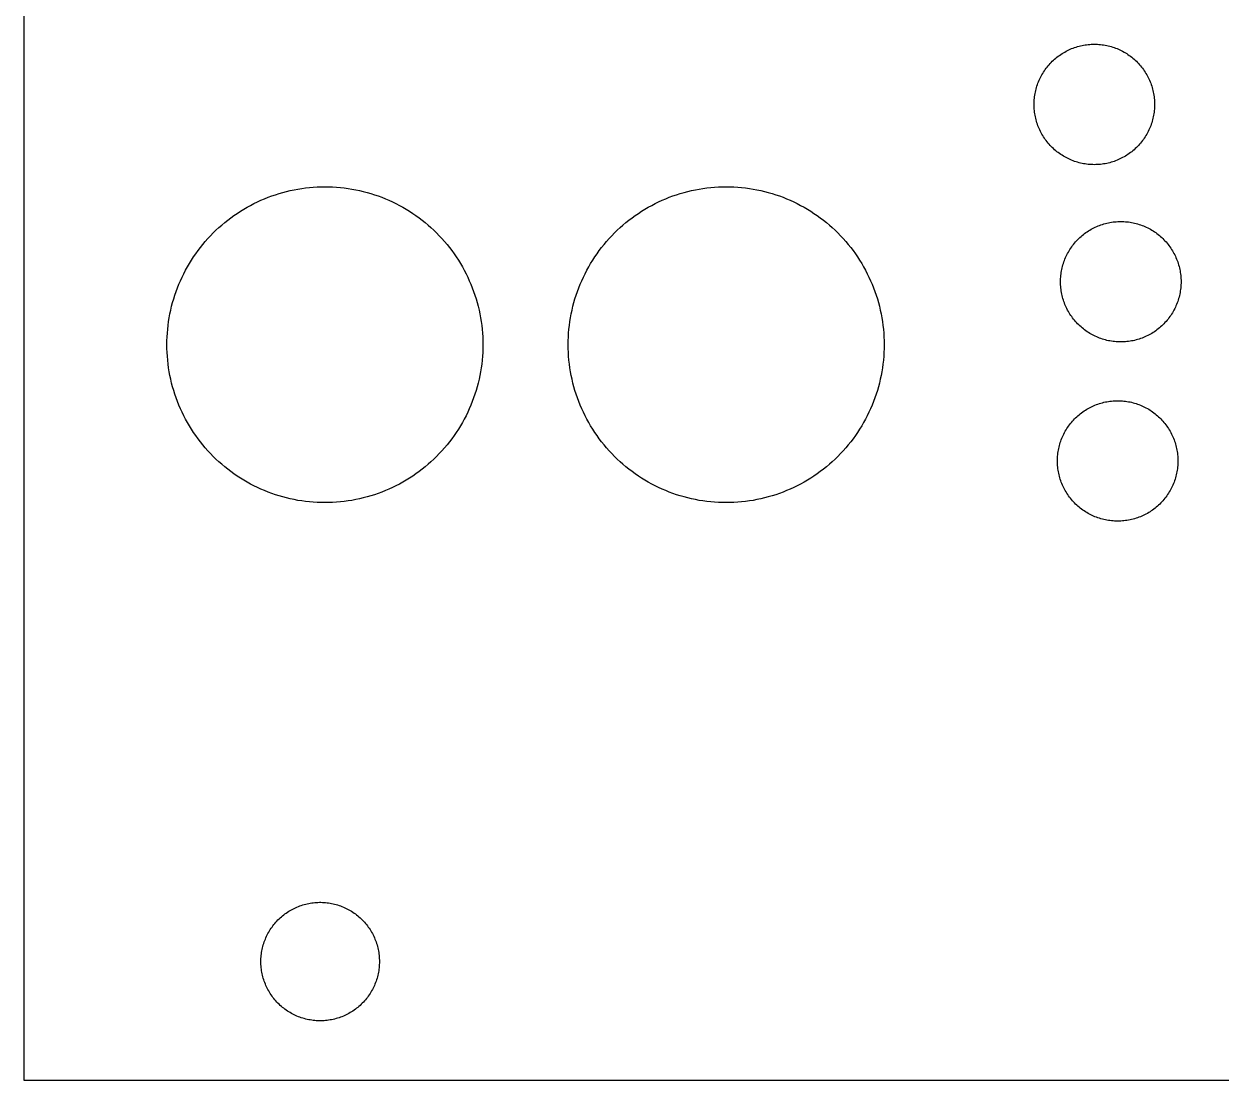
# Model space of a CAD drawing. Extents: x 6 to 66, y 0 to 129.
# Drawn here: x 5.58 to 35.89, y 0.32 to 27.06 of the extents above; entities that cross this region are included whole.
import ezdxf

# ---------------------------------------------------------------- set-up
doc = ezdxf.new("R2010")
doc.units = 0

msp = doc.modelspace()

# ---------------------------------------------------------------- linework, layer by layer
at = {"color": 34, "true_color": 0x008000}
for points in [[(5.583936, 0.3175, 0), (66.204084, 0.3175, 0), (66.204084, 128.817624, 0), (5.583936, 128.817624, 0), (5.583936, 0.3175, 0)], [(31.160974, 25.020524, 0), (31.161482, 25.059894, 0), (31.163006, 25.09901, 0), (31.165546, 25.138126, 0), (31.169102, 25.177242, 0), (31.173674, 25.216358, 0), (31.179262, 25.25522, 0), (31.185612, 25.293828, 0), (31.193232, 25.332436, 0), (31.201868, 25.37079, 0), (31.211266, 25.40889, 0), (31.22168, 25.446736, 0), (31.23311, 25.484328, 0), (31.245556, 25.521666, 0), (31.259018, 25.558496, 0), (31.273242, 25.595072, 0), (31.288482, 25.63114, 0), (31.304738, 25.666954, 0), (31.321756, 25.70226, 0), (31.33979, 25.737312, 0), (31.35884, 25.771602, 0), (31.378652, 25.805638, 0), (31.399226, 25.838912, 0), (31.420816, 25.871932, 0), (31.443168, 25.90419, 0), (31.466282, 25.93594, 0), (31.490158, 25.966928, 0), (31.51505, 25.997408, 0), (31.54045, 26.02738, 0), (31.566866, 26.056336, 0), (31.59379, 26.084784, 0), (31.62173, 26.112724, 0), (31.650178, 26.139648, 0), (31.679134, 26.166064, 0), (31.709106, 26.191464, 0), (31.739586, 26.216356, 0), (31.770574, 26.240232, 0), (31.802324, 26.263346, 0), (31.834582, 26.285698, 0), (31.867602, 26.307288, 0), (31.900876, 26.327862, 0), (31.934912, 26.347674, 0), (31.969202, 26.366724, 0), (32.004254, 26.384758, 0), (32.03956, 26.401776, 0), (32.075374, 26.418032, 0), (32.111442, 26.433272, 0), (32.148018, 26.447496, 0), (32.184848, 26.460958, 0), (32.222186, 26.473404, 0), (32.259778, 26.484834, 0), (32.297624, 26.495248, 0), (32.335724, 26.504646, 0), (32.374078, 26.513282, 0), (32.412686, 26.520902, 0), (32.451294, 26.527252, 0), (32.490156, 26.53284, 0), (32.529272, 26.537412, 0), (32.568388, 26.540968, 0), (32.607504, 26.543508, 0), (32.64662, 26.545032, 0), (32.68599, 26.54554, 0), (32.72536, 26.545032, 0), (32.764476, 26.543508, 0), (32.803592, 26.540968, 0), (32.842708, 26.537412, 0), (32.881824, 26.53284, 0), (32.920686, 26.527252, 0), (32.959294, 26.520902, 0), (32.997902, 26.513282, 0), (33.036256, 26.504646, 0), (33.074356, 26.495248, 0), (33.112202, 26.484834, 0), (33.149794, 26.473404, 0), (33.187132, 26.460958, 0), (33.223962, 26.447496, 0), (33.260538, 26.433272, 0), (33.296606, 26.418032, 0), (33.33242, 26.401776, 0), (33.367726, 26.384758, 0), (33.402778, 26.366724, 0), (33.437068, 26.347674, 0), (33.471104, 26.327862, 0), (33.504378, 26.307288, 0), (33.537398, 26.285698, 0), (33.569656, 26.263346, 0), (33.601406, 26.240232, 0), (33.632394, 26.216356, 0), (33.662874, 26.191464, 0), (33.692846, 26.166064, 0), (33.721802, 26.139648, 0), (33.75025, 26.112724, 0), (33.77819, 26.084784, 0), (33.805114, 26.056336, 0), (33.83153, 26.02738, 0), (33.85693, 25.997408, 0), (33.881822, 25.966928, 0), (33.905698, 25.93594, 0), (33.928812, 25.90419, 0), (33.951164, 25.871932, 0), (33.972754, 25.838912, 0), (33.993328, 25.805638, 0), (34.01314, 25.771602, 0), (34.03219, 25.737312, 0), (34.050224, 25.70226, 0), (34.067242, 25.666954, 0), (34.083498, 25.63114, 0), (34.098738, 25.595072, 0), (34.112962, 25.558496, 0), (34.126424, 25.521666, 0), (34.13887, 25.484328, 0), (34.1503, 25.446736, 0), (34.160714, 25.40889, 0), (34.170112, 25.37079, 0), (34.178748, 25.332436, 0), (34.186368, 25.293828, 0), (34.192718, 25.25522, 0), (34.198306, 25.216358, 0), (34.202878, 25.177242, 0), (34.206434, 25.138126, 0), (34.208974, 25.09901, 0), (34.210498, 25.059894, 0), (34.211006, 25.020524, 0), (34.210498, 24.981154, 0), (34.208974, 24.942038, 0), (34.206434, 24.902922, 0), (34.202878, 24.863806, 0), (34.198306, 24.82469, 0), (34.192718, 24.785828, 0), (34.186368, 24.74722, 0), (34.178748, 24.708612, 0), (34.170112, 24.670258, 0), (34.160714, 24.632158, 0), (34.1503, 24.594312, 0), (34.13887, 24.55672, 0), (34.126424, 24.519382, 0), (34.112962, 24.482552, 0), (34.098738, 24.445976, 0), (34.083498, 24.409908, 0), (34.067242, 24.374094, 0), (34.050224, 24.338788, 0), (34.03219, 24.303736, 0), (34.01314, 24.269446, 0), (33.993328, 24.23541, 0), (33.972754, 24.202136, 0), (33.951164, 24.169116, 0), (33.928812, 24.136858, 0), (33.905698, 24.105108, 0), (33.881822, 24.07412, 0), (33.85693, 24.04364, 0), (33.83153, 24.013668, 0), (33.805114, 23.984712, 0), (33.77819, 23.956264, 0), (33.75025, 23.928324, 0), (33.721802, 23.9014, 0), (33.692846, 23.874984, 0), (33.662874, 23.849584, 0), (33.632394, 23.824692, 0), (33.601406, 23.800816, 0), (33.569656, 23.777702, 0), (33.537398, 23.75535, 0), (33.504378, 23.73376, 0), (33.471104, 23.713186, 0), (33.437068, 23.693374, 0), (33.402778, 23.674324, 0), (33.367726, 23.65629, 0), (33.33242, 23.639272, 0), (33.296606, 23.623016, 0), (33.260538, 23.607776, 0), (33.223962, 23.593552, 0), (33.187132, 23.58009, 0), (33.149794, 23.567644, 0), (33.112202, 23.556214, 0), (33.074356, 23.5458, 0), (33.036256, 23.536402, 0), (32.997902, 23.527766, 0), (32.959294, 23.520146, 0), (32.920686, 23.513796, 0), (32.881824, 23.508208, 0), (32.842708, 23.503636, 0), (32.803592, 23.50008, 0), (32.764476, 23.49754, 0), (32.72536, 23.496016, 0), (32.68599, 23.495508, 0), (32.64662, 23.496016, 0), (32.607504, 23.49754, 0), (32.568388, 23.50008, 0), (32.529272, 23.503636, 0), (32.490156, 23.508208, 0), (32.451294, 23.513796, 0), (32.412686, 23.520146, 0), (32.374078, 23.527766, 0), (32.335724, 23.536402, 0), (32.297624, 23.5458, 0), (32.259778, 23.556214, 0), (32.222186, 23.567644, 0), (32.184848, 23.58009, 0), (32.148018, 23.593552, 0), (32.111442, 23.607776, 0), (32.075374, 23.623016, 0), (32.03956, 23.639272, 0), (32.004254, 23.65629, 0), (31.969202, 23.674324, 0), (31.934912, 23.693374, 0), (31.900876, 23.713186, 0), (31.867602, 23.73376, 0), (31.834582, 23.75535, 0), (31.802324, 23.777702, 0), (31.770574, 23.800816, 0), (31.739586, 23.824692, 0), (31.709106, 23.849584, 0), (31.679134, 23.874984, 0), (31.650178, 23.9014, 0), (31.62173, 23.928324, 0), (31.59379, 23.956264, 0), (31.566866, 23.984712, 0), (31.54045, 24.013668, 0), (31.51505, 24.04364, 0), (31.490158, 24.07412, 0), (31.466282, 24.105108, 0), (31.443168, 24.136858, 0), (31.420816, 24.169116, 0), (31.399226, 24.202136, 0), (31.378652, 24.23541, 0), (31.35884, 24.269446, 0), (31.33979, 24.303736, 0), (31.321756, 24.338788, 0), (31.304738, 24.374094, 0), (31.288482, 24.409908, 0), (31.273242, 24.445976, 0), (31.259018, 24.482552, 0), (31.245556, 24.519382, 0), (31.23311, 24.55672, 0), (31.22168, 24.594312, 0), (31.211266, 24.632158, 0), (31.201868, 24.670258, 0), (31.193232, 24.708612, 0), (31.185612, 24.74722, 0), (31.179262, 24.785828, 0), (31.173674, 24.82469, 0), (31.169102, 24.863806, 0), (31.165546, 24.902922, 0), (31.163006, 24.942038, 0), (31.161482, 24.981154, 0), (31.160974, 25.020524, 0)], [(9.203944, 18.937478, 0), (9.205214, 19.035522, 0), (9.20877, 19.13382, 0), (9.214866, 19.23161, 0), (9.223248, 19.329654, 0), (9.233916, 19.42719, 0), (9.247124, 19.524472, 0), (9.262872, 19.621246, 0), (9.280906, 19.717766, 0), (9.301226, 19.813778, 0), (9.323832, 19.909282, 0), (9.348724, 20.004278, 0), (9.376156, 20.098512, 0), (9.405874, 20.192238, 0), (9.437878, 20.284948, 0), (9.471914, 20.37715, 0), (9.50849, 20.468082, 0), (9.547098, 20.558506, 0), (9.587992, 20.64766, 0), (9.631172, 20.735798, 0), (9.676384, 20.823174, 0), (9.723628, 20.909026, 0), (9.772904, 20.993862, 0), (9.824466, 21.077428, 0), (9.87806, 21.159724, 0), (9.933686, 21.24075, 0), (9.99109, 21.320252, 0), (10.050526, 21.398484, 0), (10.111994, 21.474938, 0), (10.174986, 21.550122, 0), (10.240264, 21.623782, 0), (10.307066, 21.695664, 0), (10.375392, 21.766022, 0), (10.44575, 21.834348, 0), (10.517632, 21.90115, 0), (10.591292, 21.966428, 0), (10.666476, 22.02942, 0), (10.74293, 22.090888, 0), (10.821162, 22.150324, 0), (10.900664, 22.207728, 0), (10.98169, 22.263354, 0), (11.063986, 22.316948, 0), (11.147552, 22.36851, 0), (11.232388, 22.417786, 0), (11.31824, 22.46503, 0), (11.405616, 22.510242, 0), (11.493754, 22.553422, 0), (11.582908, 22.594316, 0), (11.673332, 22.632924, 0), (11.764264, 22.6695, 0), (11.856466, 22.703536, 0), (11.949176, 22.73554, 0), (12.042902, 22.765258, 0), (12.137136, 22.79269, 0), (12.232132, 22.817582, 0), (12.327636, 22.840188, 0), (12.423648, 22.860508, 0), (12.520168, 22.878542, 0), (12.616942, 22.89429, 0), (12.714224, 22.907498, 0), (12.81176, 22.918166, 0), (12.909804, 22.926548, 0), (13.007594, 22.932644, 0), (13.105892, 22.9362, 0), (13.203936, 22.93747, 0), (13.30198, 22.9362, 0), (13.400278, 22.932644, 0), (13.498068, 22.926548, 0), (13.596112, 22.918166, 0), (13.693648, 22.907498, 0), (13.79093, 22.89429, 0), (13.887704, 22.878542, 0), (13.984224, 22.860508, 0), (14.080236, 22.840188, 0), (14.17574, 22.817582, 0), (14.270736, 22.79269, 0), (14.36497, 22.765258, 0), (14.458696, 22.73554, 0), (14.551406, 22.703536, 0), (14.643608, 22.6695, 0), (14.73454, 22.632924, 0), (14.824964, 22.594316, 0), (14.914118, 22.553422, 0), (15.002256, 22.510242, 0), (15.089632, 22.46503, 0), (15.175484, 22.417786, 0), (15.26032, 22.36851, 0), (15.343886, 22.316948, 0), (15.426182, 22.263354, 0), (15.507208, 22.207728, 0), (15.58671, 22.150324, 0), (15.664942, 22.090888, 0), (15.741396, 22.02942, 0), (15.81658, 21.966428, 0), (15.89024, 21.90115, 0), (15.962122, 21.834348, 0), (16.03248, 21.766022, 0), (16.100806, 21.695664, 0), (16.167608, 21.623782, 0), (16.232886, 21.550122, 0), (16.295878, 21.474938, 0), (16.357346, 21.398484, 0), (16.416782, 21.320252, 0), (16.474186, 21.24075, 0), (16.529812, 21.159724, 0), (16.583406, 21.077428, 0), (16.634968, 20.993862, 0), (16.684244, 20.909026, 0), (16.731488, 20.823174, 0), (16.7767, 20.735798, 0), (16.81988, 20.64766, 0), (16.860774, 20.558506, 0), (16.899382, 20.468082, 0), (16.935958, 20.37715, 0), (16.969994, 20.284948, 0), (17.001998, 20.192238, 0), (17.031716, 20.098512, 0), (17.059148, 20.004278, 0), (17.08404, 19.909282, 0), (17.106646, 19.813778, 0), (17.126966, 19.717766, 0), (17.145, 19.621246, 0), (17.160748, 19.524472, 0), (17.173956, 19.42719, 0), (17.184624, 19.329654, 0), (17.193006, 19.23161, 0), (17.199102, 19.13382, 0), (17.202658, 19.035522, 0), (17.203928, 18.937478, 0), (17.202658, 18.839434, 0), (17.199102, 18.741136, 0), (17.193006, 18.643346, 0), (17.184624, 18.545302, 0), (17.173956, 18.447766, 0), (17.160748, 18.350484, 0), (17.145, 18.25371, 0), (17.126966, 18.15719, 0), (17.106646, 18.061178, 0), (17.08404, 17.965674, 0), (17.059148, 17.870678, 0), (17.031716, 17.776444, 0), (17.001998, 17.682718, 0), (16.969994, 17.590008, 0), (16.935958, 17.497806, 0), (16.899382, 17.406874, 0), (16.860774, 17.31645, 0), (16.81988, 17.227296, 0), (16.7767, 17.139158, 0), (16.731488, 17.051782, 0), (16.684244, 16.96593, 0), (16.634968, 16.881094, 0), (16.583406, 16.797528, 0), (16.529812, 16.715232, 0), (16.474186, 16.634206, 0), (16.416782, 16.554704, 0), (16.357346, 16.476472, 0), (16.295878, 16.400018, 0), (16.232886, 16.324834, 0), (16.167608, 16.251174, 0), (16.100806, 16.179292, 0), (16.03248, 16.108934, 0), (15.962122, 16.040608, 0), (15.89024, 15.973806, 0), (15.81658, 15.908528, 0), (15.741396, 15.845536, 0), (15.664942, 15.784068, 0), (15.58671, 15.724632, 0), (15.507208, 15.667228, 0), (15.426182, 15.611602, 0), (15.343886, 15.558008, 0), (15.26032, 15.506446, 0), (15.175484, 15.45717, 0), (15.089632, 15.409926, 0), (15.002256, 15.364714, 0), (14.914118, 15.321534, 0), (14.824964, 15.28064, 0), (14.73454, 15.242032, 0), (14.643608, 15.205456, 0), (14.551406, 15.17142, 0), (14.458696, 15.139416, 0), (14.36497, 15.109698, 0), (14.270736, 15.082266, 0), (14.17574, 15.057374, 0), (14.080236, 15.034768, 0), (13.984224, 15.014448, 0), (13.887704, 14.996414, 0), (13.79093, 14.980666, 0), (13.693648, 14.967458, 0), (13.596112, 14.95679, 0), (13.498068, 14.948408, 0), (13.400278, 14.942312, 0), (13.30198, 14.938756, 0), (13.203936, 14.937486, 0), (13.105892, 14.938756, 0), (13.007594, 14.942312, 0), (12.909804, 14.948408, 0), (12.81176, 14.95679, 0), (12.714224, 14.967458, 0), (12.616942, 14.980666, 0), (12.520168, 14.996414, 0), (12.423648, 15.014448, 0), (12.327636, 15.034768, 0), (12.232132, 15.057374, 0), (12.137136, 15.082266, 0), (12.042902, 15.109698, 0), (11.949176, 15.139416, 0), (11.856466, 15.17142, 0), (11.764264, 15.205456, 0), (11.673332, 15.242032, 0), (11.582908, 15.28064, 0), (11.493754, 15.321534, 0), (11.405616, 15.364714, 0), (11.31824, 15.409926, 0), (11.232388, 15.45717, 0), (11.147552, 15.506446, 0), (11.063986, 15.558008, 0), (10.98169, 15.611602, 0), (10.900664, 15.667228, 0), (10.821162, 15.724632, 0), (10.74293, 15.784068, 0), (10.666476, 15.845536, 0), (10.591292, 15.908528, 0), (10.517632, 15.973806, 0), (10.44575, 16.040608, 0), (10.375392, 16.108934, 0), (10.307066, 16.179292, 0), (10.240264, 16.251174, 0), (10.174986, 16.324834, 0), (10.111994, 16.400018, 0), (10.050526, 16.476472, 0), (9.99109, 16.554704, 0), (9.933686, 16.634206, 0), (9.87806, 16.715232, 0), (9.824466, 16.797528, 0), (9.772904, 16.881094, 0), (9.723628, 16.96593, 0), (9.676384, 17.051782, 0), (9.631172, 17.139158, 0), (9.587992, 17.227296, 0), (9.547098, 17.31645, 0), (9.50849, 17.406874, 0), (9.471914, 17.497806, 0), (9.437878, 17.590008, 0), (9.405874, 17.682718, 0), (9.376156, 17.776444, 0), (9.348724, 17.870678, 0), (9.323832, 17.965674, 0), (9.301226, 18.061178, 0), (9.280906, 18.15719, 0), (9.262872, 18.25371, 0), (9.247124, 18.350484, 0), (9.233916, 18.447766, 0), (9.223248, 18.545302, 0), (9.214866, 18.643346, 0), (9.20877, 18.741136, 0), (9.205214, 18.839434, 0), (9.203944, 18.937478, 0)], [(19.363944, 18.937478, 0), (19.365214, 19.035522, 0), (19.36877, 19.13382, 0), (19.374866, 19.23161, 0), (19.383248, 19.329654, 0), (19.393916, 19.42719, 0), (19.407124, 19.524472, 0), (19.422872, 19.621246, 0), (19.440906, 19.717766, 0), (19.461226, 19.813778, 0), (19.483832, 19.909282, 0), (19.508724, 20.004278, 0), (19.536156, 20.098512, 0), (19.565874, 20.192238, 0), (19.597878, 20.284948, 0), (19.631914, 20.37715, 0), (19.66849, 20.468082, 0), (19.707098, 20.558506, 0), (19.747992, 20.64766, 0), (19.791172, 20.735798, 0), (19.836384, 20.823174, 0), (19.883628, 20.909026, 0), (19.932904, 20.993862, 0), (19.984466, 21.077428, 0), (20.03806, 21.159724, 0), (20.093686, 21.24075, 0), (20.15109, 21.320252, 0), (20.210526, 21.398484, 0), (20.271994, 21.474938, 0), (20.334986, 21.550122, 0), (20.400264, 21.623782, 0), (20.467066, 21.695664, 0), (20.535392, 21.766022, 0), (20.60575, 21.834348, 0), (20.677632, 21.90115, 0), (20.751292, 21.966428, 0), (20.826476, 22.02942, 0), (20.90293, 22.090888, 0), (20.981162, 22.150324, 0), (21.060664, 22.207728, 0), (21.14169, 22.263354, 0), (21.223986, 22.316948, 0), (21.307552, 22.36851, 0), (21.392388, 22.417786, 0), (21.47824, 22.46503, 0), (21.565616, 22.510242, 0), (21.653754, 22.553422, 0), (21.742908, 22.594316, 0), (21.833332, 22.632924, 0), (21.924264, 22.6695, 0), (22.016466, 22.703536, 0), (22.109176, 22.73554, 0), (22.202902, 22.765258, 0), (22.297136, 22.79269, 0), (22.392132, 22.817582, 0), (22.487636, 22.840188, 0), (22.583648, 22.860508, 0), (22.680168, 22.878542, 0), (22.776942, 22.89429, 0), (22.874224, 22.907498, 0), (22.97176, 22.918166, 0), (23.069804, 22.926548, 0), (23.167594, 22.932644, 0), (23.265892, 22.9362, 0), (23.363936, 22.93747, 0), (23.46198, 22.9362, 0), (23.560278, 22.932644, 0), (23.658068, 22.926548, 0), (23.756112, 22.918166, 0), (23.853648, 22.907498, 0), (23.95093, 22.89429, 0), (24.047704, 22.878542, 0), (24.144224, 22.860508, 0), (24.240236, 22.840188, 0), (24.33574, 22.817582, 0), (24.430736, 22.79269, 0), (24.52497, 22.765258, 0), (24.618696, 22.73554, 0), (24.711406, 22.703536, 0), (24.803608, 22.6695, 0), (24.89454, 22.632924, 0), (24.984964, 22.594316, 0), (25.074118, 22.553422, 0), (25.162256, 22.510242, 0), (25.249632, 22.46503, 0), (25.335484, 22.417786, 0), (25.42032, 22.36851, 0), (25.503886, 22.316948, 0), (25.586182, 22.263354, 0), (25.667208, 22.207728, 0), (25.74671, 22.150324, 0), (25.824942, 22.090888, 0), (25.901396, 22.02942, 0), (25.97658, 21.966428, 0), (26.05024, 21.90115, 0), (26.122122, 21.834348, 0), (26.19248, 21.766022, 0), (26.260806, 21.695664, 0), (26.327608, 21.623782, 0), (26.392886, 21.550122, 0), (26.455878, 21.474938, 0), (26.517346, 21.398484, 0), (26.576782, 21.320252, 0), (26.634186, 21.24075, 0), (26.689812, 21.159724, 0), (26.743406, 21.077428, 0), (26.794968, 20.993862, 0), (26.844244, 20.909026, 0), (26.891488, 20.823174, 0), (26.9367, 20.735798, 0), (26.97988, 20.64766, 0), (27.020774, 20.558506, 0), (27.059382, 20.468082, 0), (27.095958, 20.37715, 0), (27.129994, 20.284948, 0), (27.161998, 20.192238, 0), (27.191716, 20.098512, 0), (27.219148, 20.004278, 0), (27.24404, 19.909282, 0), (27.266646, 19.813778, 0), (27.286966, 19.717766, 0), (27.305, 19.621246, 0), (27.320748, 19.524472, 0), (27.333956, 19.42719, 0), (27.344624, 19.329654, 0), (27.353006, 19.23161, 0), (27.359102, 19.13382, 0), (27.362658, 19.035522, 0), (27.363928, 18.937478, 0), (27.362658, 18.839434, 0), (27.359102, 18.741136, 0), (27.353006, 18.643346, 0), (27.344624, 18.545302, 0), (27.333956, 18.447766, 0), (27.320748, 18.350484, 0), (27.305, 18.25371, 0), (27.286966, 18.15719, 0), (27.266646, 18.061178, 0), (27.24404, 17.965674, 0), (27.219148, 17.870678, 0), (27.191716, 17.776444, 0), (27.161998, 17.682718, 0), (27.129994, 17.590008, 0), (27.095958, 17.497806, 0), (27.059382, 17.406874, 0), (27.020774, 17.31645, 0), (26.97988, 17.227296, 0), (26.9367, 17.139158, 0), (26.891488, 17.051782, 0), (26.844244, 16.96593, 0), (26.794968, 16.881094, 0), (26.743406, 16.797528, 0), (26.689812, 16.715232, 0), (26.634186, 16.634206, 0), (26.576782, 16.554704, 0), (26.517346, 16.476472, 0), (26.455878, 16.400018, 0), (26.392886, 16.324834, 0), (26.327608, 16.251174, 0), (26.260806, 16.179292, 0), (26.19248, 16.108934, 0), (26.122122, 16.040608, 0), (26.05024, 15.973806, 0), (25.97658, 15.908528, 0), (25.901396, 15.845536, 0), (25.824942, 15.784068, 0), (25.74671, 15.724632, 0), (25.667208, 15.667228, 0), (25.586182, 15.611602, 0), (25.503886, 15.558008, 0), (25.42032, 15.506446, 0), (25.335484, 15.45717, 0), (25.249632, 15.409926, 0), (25.162256, 15.364714, 0), (25.074118, 15.321534, 0), (24.984964, 15.28064, 0), (24.89454, 15.242032, 0), (24.803608, 15.205456, 0), (24.711406, 15.17142, 0), (24.618696, 15.139416, 0), (24.52497, 15.109698, 0), (24.430736, 15.082266, 0), (24.33574, 15.057374, 0), (24.240236, 15.034768, 0), (24.144224, 15.014448, 0), (24.047704, 14.996414, 0), (23.95093, 14.980666, 0), (23.853648, 14.967458, 0), (23.756112, 14.95679, 0), (23.658068, 14.948408, 0), (23.560278, 14.942312, 0), (23.46198, 14.938756, 0), (23.363936, 14.937486, 0), (23.265892, 14.938756, 0), (23.167594, 14.942312, 0), (23.069804, 14.948408, 0), (22.97176, 14.95679, 0), (22.874224, 14.967458, 0), (22.776942, 14.980666, 0), (22.680168, 14.996414, 0), (22.583648, 15.014448, 0), (22.487636, 15.034768, 0), (22.392132, 15.057374, 0), (22.297136, 15.082266, 0), (22.202902, 15.109698, 0), (22.109176, 15.139416, 0), (22.016466, 15.17142, 0), (21.924264, 15.205456, 0), (21.833332, 15.242032, 0), (21.742908, 15.28064, 0), (21.653754, 15.321534, 0), (21.565616, 15.364714, 0), (21.47824, 15.409926, 0), (21.392388, 15.45717, 0), (21.307552, 15.506446, 0), (21.223986, 15.558008, 0), (21.14169, 15.611602, 0), (21.060664, 15.667228, 0), (20.981162, 15.724632, 0), (20.90293, 15.784068, 0), (20.826476, 15.845536, 0), (20.751292, 15.908528, 0), (20.677632, 15.973806, 0), (20.60575, 16.040608, 0), (20.535392, 16.108934, 0), (20.467066, 16.179292, 0), (20.400264, 16.251174, 0), (20.334986, 16.324834, 0), (20.271994, 16.400018, 0), (20.210526, 16.476472, 0), (20.15109, 16.554704, 0), (20.093686, 16.634206, 0), (20.03806, 16.715232, 0), (19.984466, 16.797528, 0), (19.932904, 16.881094, 0), (19.883628, 16.96593, 0), (19.836384, 17.051782, 0), (19.791172, 17.139158, 0), (19.747992, 17.227296, 0), (19.707098, 17.31645, 0), (19.66849, 17.406874, 0), (19.631914, 17.497806, 0), (19.597878, 17.590008, 0), (19.565874, 17.682718, 0), (19.536156, 17.776444, 0), (19.508724, 17.870678, 0), (19.483832, 17.965674, 0), (19.461226, 18.061178, 0), (19.440906, 18.15719, 0), (19.422872, 18.25371, 0), (19.407124, 18.350484, 0), (19.393916, 18.447766, 0), (19.383248, 18.545302, 0), (19.374866, 18.643346, 0), (19.36877, 18.741136, 0), (19.365214, 18.839434, 0), (19.363944, 18.937478, 0)], [(31.830264, 20.531836, 0), (31.830772, 20.571206, 0), (31.832296, 20.610322, 0), (31.834836, 20.649438, 0), (31.838392, 20.688554, 0), (31.842964, 20.72767, 0), (31.848552, 20.766532, 0), (31.854902, 20.80514, 0), (31.862522, 20.843748, 0), (31.871158, 20.882102, 0), (31.880556, 20.920202, 0), (31.89097, 20.958048, 0), (31.9024, 20.99564, 0), (31.914846, 21.032978, 0), (31.928308, 21.069808, 0), (31.942532, 21.106384, 0), (31.957772, 21.142452, 0), (31.974028, 21.178266, 0), (31.991046, 21.213572, 0), (32.00908, 21.248624, 0), (32.02813, 21.282914, 0), (32.047942, 21.31695, 0), (32.068516, 21.350224, 0), (32.090106, 21.383244, 0), (32.112458, 21.415502, 0), (32.135572, 21.447252, 0), (32.159448, 21.47824, 0), (32.18434, 21.50872, 0), (32.20974, 21.538692, 0), (32.236156, 21.567648, 0), (32.26308, 21.596096, 0), (32.29102, 21.624036, 0), (32.319468, 21.65096, 0), (32.348424, 21.677376, 0), (32.378396, 21.702776, 0), (32.408876, 21.727668, 0), (32.439864, 21.751544, 0), (32.471614, 21.774658, 0), (32.503872, 21.79701, 0), (32.536892, 21.8186, 0), (32.570166, 21.839174, 0), (32.604202, 21.858986, 0), (32.638492, 21.878036, 0), (32.673544, 21.89607, 0), (32.70885, 21.913088, 0), (32.744664, 21.929344, 0), (32.780732, 21.944584, 0), (32.817308, 21.958808, 0), (32.854138, 21.97227, 0), (32.891476, 21.984716, 0), (32.929068, 21.996146, 0), (32.966914, 22.00656, 0), (33.005014, 22.015958, 0), (33.043368, 22.024594, 0), (33.081976, 22.032214, 0), (33.120584, 22.038564, 0), (33.159446, 22.044152, 0), (33.198562, 22.048724, 0), (33.237678, 22.05228, 0), (33.276794, 22.05482, 0), (33.31591, 22.056344, 0), (33.35528, 22.056852, 0), (33.39465, 22.056344, 0), (33.433766, 22.05482, 0), (33.472882, 22.05228, 0), (33.511998, 22.048724, 0), (33.551114, 22.044152, 0), (33.589976, 22.038564, 0), (33.628584, 22.032214, 0), (33.667192, 22.024594, 0), (33.705546, 22.015958, 0), (33.743646, 22.00656, 0), (33.781492, 21.996146, 0), (33.819084, 21.984716, 0), (33.856422, 21.97227, 0), (33.893252, 21.958808, 0), (33.929828, 21.944584, 0), (33.965896, 21.929344, 0), (34.00171, 21.913088, 0), (34.037016, 21.89607, 0), (34.072068, 21.878036, 0), (34.106358, 21.858986, 0), (34.140394, 21.839174, 0), (34.173668, 21.8186, 0), (34.206688, 21.79701, 0), (34.238946, 21.774658, 0), (34.270696, 21.751544, 0), (34.301684, 21.727668, 0), (34.332164, 21.702776, 0), (34.362136, 21.677376, 0), (34.391092, 21.65096, 0), (34.41954, 21.624036, 0), (34.44748, 21.596096, 0), (34.474404, 21.567648, 0), (34.50082, 21.538692, 0), (34.52622, 21.50872, 0), (34.551112, 21.47824, 0), (34.574988, 21.447252, 0), (34.598102, 21.415502, 0), (34.620454, 21.383244, 0), (34.642044, 21.350224, 0), (34.662618, 21.31695, 0), (34.68243, 21.282914, 0), (34.70148, 21.248624, 0), (34.719514, 21.213572, 0), (34.736532, 21.178266, 0), (34.752788, 21.142452, 0), (34.768028, 21.106384, 0), (34.782252, 21.069808, 0), (34.795714, 21.032978, 0), (34.80816, 20.99564, 0), (34.81959, 20.958048, 0), (34.830004, 20.920202, 0), (34.839402, 20.882102, 0), (34.848038, 20.843748, 0), (34.855658, 20.80514, 0), (34.862008, 20.766532, 0), (34.867596, 20.72767, 0), (34.872168, 20.688554, 0), (34.875724, 20.649438, 0), (34.878264, 20.610322, 0), (34.879788, 20.571206, 0), (34.880296, 20.531836, 0), (34.879788, 20.492466, 0), (34.878264, 20.45335, 0), (34.875724, 20.414234, 0), (34.872168, 20.375118, 0), (34.867596, 20.336002, 0), (34.862008, 20.29714, 0), (34.855658, 20.258532, 0), (34.848038, 20.219924, 0), (34.839402, 20.18157, 0), (34.830004, 20.14347, 0), (34.81959, 20.105624, 0), (34.80816, 20.068032, 0), (34.795714, 20.030694, 0), (34.782252, 19.993864, 0), (34.768028, 19.957288, 0), (34.752788, 19.92122, 0), (34.736532, 19.885406, 0), (34.719514, 19.8501, 0), (34.70148, 19.815048, 0), (34.68243, 19.780758, 0), (34.662618, 19.746722, 0), (34.642044, 19.713448, 0), (34.620454, 19.680428, 0), (34.598102, 19.64817, 0), (34.574988, 19.61642, 0), (34.551112, 19.585432, 0), (34.52622, 19.554952, 0), (34.50082, 19.52498, 0), (34.474404, 19.496024, 0), (34.44748, 19.467576, 0), (34.41954, 19.439636, 0), (34.391092, 19.412712, 0), (34.362136, 19.386296, 0), (34.332164, 19.360896, 0), (34.301684, 19.336004, 0), (34.270696, 19.312128, 0), (34.238946, 19.289014, 0), (34.206688, 19.266662, 0), (34.173668, 19.245072, 0), (34.140394, 19.224498, 0), (34.106358, 19.204686, 0), (34.072068, 19.185636, 0), (34.037016, 19.167602, 0), (34.00171, 19.150584, 0), (33.965896, 19.134328, 0), (33.929828, 19.119088, 0), (33.893252, 19.104864, 0), (33.856422, 19.091402, 0), (33.819084, 19.078956, 0), (33.781492, 19.067526, 0), (33.743646, 19.057112, 0), (33.705546, 19.047714, 0), (33.667192, 19.039078, 0), (33.628584, 19.031458, 0), (33.589976, 19.025108, 0), (33.551114, 19.01952, 0), (33.511998, 19.014948, 0), (33.472882, 19.011392, 0), (33.433766, 19.008852, 0), (33.39465, 19.007328, 0), (33.35528, 19.00682, 0), (33.31591, 19.007328, 0), (33.276794, 19.008852, 0), (33.237678, 19.011392, 0), (33.198562, 19.014948, 0), (33.159446, 19.01952, 0), (33.120584, 19.025108, 0), (33.081976, 19.031458, 0), (33.043368, 19.039078, 0), (33.005014, 19.047714, 0), (32.966914, 19.057112, 0), (32.929068, 19.067526, 0), (32.891476, 19.078956, 0), (32.854138, 19.091402, 0), (32.817308, 19.104864, 0), (32.780732, 19.119088, 0), (32.744664, 19.134328, 0), (32.70885, 19.150584, 0), (32.673544, 19.167602, 0), (32.638492, 19.185636, 0), (32.604202, 19.204686, 0), (32.570166, 19.224498, 0), (32.536892, 19.245072, 0), (32.503872, 19.266662, 0), (32.471614, 19.289014, 0), (32.439864, 19.312128, 0), (32.408876, 19.336004, 0), (32.378396, 19.360896, 0), (32.348424, 19.386296, 0), (32.319468, 19.412712, 0), (32.29102, 19.439636, 0), (32.26308, 19.467576, 0), (32.236156, 19.496024, 0), (32.20974, 19.52498, 0), (32.18434, 19.554952, 0), (32.159448, 19.585432, 0), (32.135572, 19.61642, 0), (32.112458, 19.64817, 0), (32.090106, 19.680428, 0), (32.068516, 19.713448, 0), (32.047942, 19.746722, 0), (32.02813, 19.780758, 0), (32.00908, 19.815048, 0), (31.991046, 19.8501, 0), (31.974028, 19.885406, 0), (31.957772, 19.92122, 0), (31.942532, 19.957288, 0), (31.928308, 19.993864, 0), (31.914846, 20.030694, 0), (31.9024, 20.068032, 0), (31.89097, 20.105624, 0), (31.880556, 20.14347, 0), (31.871158, 20.18157, 0), (31.862522, 20.219924, 0), (31.854902, 20.258532, 0), (31.848552, 20.29714, 0), (31.842964, 20.336002, 0), (31.838392, 20.375118, 0), (31.834836, 20.414234, 0), (31.832296, 20.45335, 0), (31.830772, 20.492466, 0), (31.830264, 20.531836, 0)], [(31.751778, 15.994126, 0), (31.752286, 16.033496, 0), (31.75381, 16.072612, 0), (31.75635, 16.111728, 0), (31.759906, 16.150844, 0), (31.764478, 16.18996, 0), (31.770066, 16.228822, 0), (31.776416, 16.26743, 0), (31.784036, 16.306038, 0), (31.792672, 16.344392, 0), (31.80207, 16.382492, 0), (31.812484, 16.420338, 0), (31.823914, 16.45793, 0), (31.83636, 16.495268, 0), (31.849822, 16.532098, 0), (31.864046, 16.568674, 0), (31.879286, 16.604742, 0), (31.895542, 16.640556, 0), (31.91256, 16.675862, 0), (31.930594, 16.710914, 0), (31.949644, 16.745204, 0), (31.969456, 16.77924, 0), (31.99003, 16.812514, 0), (32.01162, 16.845534, 0), (32.033972, 16.877792, 0), (32.057086, 16.909542, 0), (32.080962, 16.94053, 0), (32.105854, 16.97101, 0), (32.131254, 17.000982, 0), (32.15767, 17.029938, 0), (32.184594, 17.058386, 0), (32.212534, 17.086326, 0), (32.240982, 17.11325, 0), (32.269938, 17.139666, 0), (32.29991, 17.165066, 0), (32.33039, 17.189958, 0), (32.361378, 17.213834, 0), (32.393128, 17.236948, 0), (32.425386, 17.2593, 0), (32.458406, 17.28089, 0), (32.49168, 17.301464, 0), (32.525716, 17.321276, 0), (32.560006, 17.340326, 0), (32.595058, 17.35836, 0), (32.630364, 17.375378, 0), (32.666178, 17.391634, 0), (32.702246, 17.406874, 0), (32.738822, 17.421098, 0), (32.775652, 17.43456, 0), (32.81299, 17.447006, 0), (32.850582, 17.458436, 0), (32.888428, 17.46885, 0), (32.926528, 17.478248, 0), (32.964882, 17.486884, 0), (33.00349, 17.494504, 0), (33.042098, 17.500854, 0), (33.08096, 17.506442, 0), (33.120076, 17.511014, 0), (33.159192, 17.51457, 0), (33.198308, 17.51711, 0), (33.237424, 17.518634, 0), (33.276794, 17.519142, 0), (33.316164, 17.518634, 0), (33.35528, 17.51711, 0), (33.394396, 17.51457, 0), (33.433512, 17.511014, 0), (33.472628, 17.506442, 0), (33.51149, 17.500854, 0), (33.550098, 17.494504, 0), (33.588706, 17.486884, 0), (33.62706, 17.478248, 0), (33.66516, 17.46885, 0), (33.703006, 17.458436, 0), (33.740598, 17.447006, 0), (33.777936, 17.43456, 0), (33.814766, 17.421098, 0), (33.851342, 17.406874, 0), (33.88741, 17.391634, 0), (33.923224, 17.375378, 0), (33.95853, 17.35836, 0), (33.993582, 17.340326, 0), (34.027872, 17.321276, 0), (34.061908, 17.301464, 0), (34.095182, 17.28089, 0), (34.128202, 17.2593, 0), (34.16046, 17.236948, 0), (34.19221, 17.213834, 0), (34.223198, 17.189958, 0), (34.253678, 17.165066, 0), (34.28365, 17.139666, 0), (34.312606, 17.11325, 0), (34.341054, 17.086326, 0), (34.368994, 17.058386, 0), (34.395918, 17.029938, 0), (34.422334, 17.000982, 0), (34.447734, 16.97101, 0), (34.472626, 16.94053, 0), (34.496502, 16.909542, 0), (34.519616, 16.877792, 0), (34.541968, 16.845534, 0), (34.563558, 16.812514, 0), (34.584132, 16.77924, 0), (34.603944, 16.745204, 0), (34.622994, 16.710914, 0), (34.641028, 16.675862, 0), (34.658046, 16.640556, 0), (34.674302, 16.604742, 0), (34.689542, 16.568674, 0), (34.703766, 16.532098, 0), (34.717228, 16.495268, 0), (34.729674, 16.45793, 0), (34.741104, 16.420338, 0), (34.751518, 16.382492, 0), (34.760916, 16.344392, 0), (34.769552, 16.306038, 0), (34.777172, 16.26743, 0), (34.783522, 16.228822, 0), (34.78911, 16.18996, 0), (34.793682, 16.150844, 0), (34.797238, 16.111728, 0), (34.799778, 16.072612, 0), (34.801302, 16.033496, 0), (34.80181, 15.994126, 0), (34.801302, 15.954756, 0), (34.799778, 15.91564, 0), (34.797238, 15.876524, 0), (34.793682, 15.837408, 0), (34.78911, 15.798292, 0), (34.783522, 15.75943, 0), (34.777172, 15.720822, 0), (34.769552, 15.682214, 0), (34.760916, 15.64386, 0), (34.751518, 15.60576, 0), (34.741104, 15.567914, 0), (34.729674, 15.530322, 0), (34.717228, 15.492984, 0), (34.703766, 15.456154, 0), (34.689542, 15.419578, 0), (34.674302, 15.38351, 0), (34.658046, 15.347696, 0), (34.641028, 15.31239, 0), (34.622994, 15.277338, 0), (34.603944, 15.243048, 0), (34.584132, 15.209012, 0), (34.563558, 15.175738, 0), (34.541968, 15.142718, 0), (34.519616, 15.11046, 0), (34.496502, 15.07871, 0), (34.472626, 15.047722, 0), (34.447734, 15.017242, 0), (34.422334, 14.98727, 0), (34.395918, 14.958314, 0), (34.368994, 14.929866, 0), (34.341054, 14.901926, 0), (34.312606, 14.875002, 0), (34.28365, 14.848586, 0), (34.253678, 14.823186, 0), (34.223198, 14.798294, 0), (34.19221, 14.774418, 0), (34.16046, 14.751304, 0), (34.128202, 14.728952, 0), (34.095182, 14.707362, 0), (34.061908, 14.686788, 0), (34.027872, 14.666976, 0), (33.993582, 14.647926, 0), (33.95853, 14.629892, 0), (33.923224, 14.612874, 0), (33.88741, 14.596618, 0), (33.851342, 14.581378, 0), (33.814766, 14.567154, 0), (33.777936, 14.553692, 0), (33.740598, 14.541246, 0), (33.703006, 14.529816, 0), (33.66516, 14.519402, 0), (33.62706, 14.510004, 0), (33.588706, 14.501368, 0), (33.550098, 14.493748, 0), (33.51149, 14.487398, 0), (33.472628, 14.48181, 0), (33.433512, 14.477238, 0), (33.394396, 14.473682, 0), (33.35528, 14.471142, 0), (33.316164, 14.469618, 0), (33.276794, 14.46911, 0), (33.237424, 14.469618, 0), (33.198308, 14.471142, 0), (33.159192, 14.473682, 0), (33.120076, 14.477238, 0), (33.08096, 14.48181, 0), (33.042098, 14.487398, 0), (33.00349, 14.493748, 0), (32.964882, 14.501368, 0), (32.926528, 14.510004, 0), (32.888428, 14.519402, 0), (32.850582, 14.529816, 0), (32.81299, 14.541246, 0), (32.775652, 14.553692, 0), (32.738822, 14.567154, 0), (32.702246, 14.581378, 0), (32.666178, 14.596618, 0), (32.630364, 14.612874, 0), (32.595058, 14.629892, 0), (32.560006, 14.647926, 0), (32.525716, 14.666976, 0), (32.49168, 14.686788, 0), (32.458406, 14.707362, 0), (32.425386, 14.728952, 0), (32.393128, 14.751304, 0), (32.361378, 14.774418, 0), (32.33039, 14.798294, 0), (32.29991, 14.823186, 0), (32.269938, 14.848586, 0), (32.240982, 14.875002, 0), (32.212534, 14.901926, 0), (32.184594, 14.929866, 0), (32.15767, 14.958314, 0), (32.131254, 14.98727, 0), (32.105854, 15.017242, 0), (32.080962, 15.047722, 0), (32.057086, 15.07871, 0), (32.033972, 15.11046, 0), (32.01162, 15.142718, 0), (31.99003, 15.175738, 0), (31.969456, 15.209012, 0), (31.949644, 15.243048, 0), (31.930594, 15.277338, 0), (31.91256, 15.31239, 0), (31.895542, 15.347696, 0), (31.879286, 15.38351, 0), (31.864046, 15.419578, 0), (31.849822, 15.456154, 0), (31.83636, 15.492984, 0), (31.823914, 15.530322, 0), (31.812484, 15.567914, 0), (31.80207, 15.60576, 0), (31.792672, 15.64386, 0), (31.784036, 15.682214, 0), (31.776416, 15.720822, 0), (31.770066, 15.75943, 0), (31.764478, 15.798292, 0), (31.759906, 15.837408, 0), (31.75635, 15.876524, 0), (31.75381, 15.91564, 0), (31.752286, 15.954756, 0), (31.751778, 15.994126, 0)], [(11.583924, 3.317494, 0), (11.584432, 3.356356, 0), (11.585956, 3.395472, 0), (11.588496, 3.434334, 0), (11.592052, 3.472942, 0), (11.596624, 3.511804, 0), (11.602212, 3.550158, 0), (11.608562, 3.588512, 0), (11.616182, 3.626866, 0), (11.624818, 3.664966, 0), (11.634216, 3.702558, 0), (11.64463, 3.74015, 0), (11.65606, 3.777234, 0), (11.668506, 3.814318, 0), (11.681968, 3.850894, 0), (11.696192, 3.886962, 0), (11.711432, 3.922776, 0), (11.727688, 3.958336, 0), (11.744706, 3.993388, 0), (11.76274, 4.027932, 0), (11.78179, 4.061968, 0), (11.801348, 4.095496, 0), (11.822176, 4.128516, 0), (11.843512, 4.161028, 0), (11.865864, 4.193032, 0), (11.888978, 4.224274, 0), (11.912854, 4.255008, 0), (11.937746, 4.28498, 0), (11.963146, 4.314444, 0), (11.989562, 4.343146, 0), (12.016486, 4.37134, 0), (12.044172, 4.398772, 0), (12.07262, 4.425442, 0), (12.101576, 4.451096, 0), (12.131548, 4.476242, 0), (12.161774, 4.500626, 0), (12.192762, 4.524248, 0), (12.224512, 4.546854, 0), (12.25677, 4.568952, 0), (12.289536, 4.58978, 0), (12.32281, 4.6101, 0), (12.356592, 4.629404, 0), (12.390882, 4.647946, 0), (12.42568, 4.665472, 0), (12.460986, 4.681982, 0), (12.496546, 4.69773, 0), (12.532614, 4.712462, 0), (12.568936, 4.726432, 0), (12.605766, 4.739386, 0), (12.64285, 4.751324, 0), (12.680188, 4.762246, 0), (12.71778, 4.772152, 0), (12.755626, 4.781296, 0), (12.793726, 4.78917, 0), (12.83208, 4.796282, 0), (12.870434, 4.802378, 0), (12.909296, 4.807458, 0), (12.947904, 4.811522, 0), (12.986766, 4.81457, 0), (13.025628, 4.816602, 0), (13.06449, 4.817618, 0), (13.103606, 4.817618, 0), (13.142468, 4.816602, 0), (13.18133, 4.81457, 0), (13.220192, 4.811522, 0), (13.2588, 4.807458, 0), (13.297662, 4.802378, 0), (13.336016, 4.796282, 0), (13.37437, 4.78917, 0), (13.41247, 4.781296, 0), (13.450316, 4.772152, 0), (13.487908, 4.762246, 0), (13.525246, 4.751324, 0), (13.56233, 4.739386, 0), (13.59916, 4.726432, 0), (13.635482, 4.712462, 0), (13.67155, 4.69773, 0), (13.70711, 4.681982, 0), (13.742416, 4.665472, 0), (13.777214, 4.647946, 0), (13.811504, 4.629404, 0), (13.845286, 4.6101, 0), (13.87856, 4.58978, 0), (13.911326, 4.568952, 0), (13.943584, 4.546854, 0), (13.975334, 4.524248, 0), (14.006322, 4.500626, 0), (14.036548, 4.476242, 0), (14.06652, 4.451096, 0), (14.095476, 4.425442, 0), (14.123924, 4.398772, 0), (14.15161, 4.37134, 0), (14.178534, 4.343146, 0), (14.20495, 4.314444, 0), (14.23035, 4.28498, 0), (14.255242, 4.255008, 0), (14.279118, 4.224274, 0), (14.302232, 4.193032, 0), (14.324584, 4.161028, 0), (14.34592, 4.128516, 0), (14.366748, 4.095496, 0), (14.386306, 4.061968, 0), (14.405356, 4.027932, 0), (14.42339, 3.993388, 0), (14.440408, 3.958336, 0), (14.456664, 3.922776, 0), (14.471904, 3.886962, 0), (14.486128, 3.850894, 0), (14.49959, 3.814318, 0), (14.512036, 3.777234, 0), (14.523466, 3.74015, 0), (14.53388, 3.702558, 0), (14.543278, 3.664966, 0), (14.551914, 3.626866, 0), (14.559534, 3.588512, 0), (14.565884, 3.550158, 0), (14.571472, 3.511804, 0), (14.576044, 3.472942, 0), (14.5796, 3.434334, 0), (14.58214, 3.395472, 0), (14.583664, 3.356356, 0), (14.584172, 3.317494, 0), (14.583664, 3.278632, 0), (14.58214, 3.239516, 0), (14.5796, 3.200654, 0), (14.576044, 3.162046, 0), (14.571472, 3.123184, 0), (14.565884, 3.08483, 0), (14.559534, 3.046476, 0), (14.551914, 3.008122, 0), (14.543278, 2.970022, 0), (14.53388, 2.93243, 0), (14.523466, 2.894838, 0), (14.512036, 2.857754, 0), (14.49959, 2.82067, 0), (14.486128, 2.784094, 0), (14.471904, 2.748026, 0), (14.456664, 2.712212, 0), (14.440408, 2.676652, 0), (14.42339, 2.6416, 0), (14.405356, 2.607056, 0), (14.386306, 2.57302, 0), (14.366748, 2.539492, 0), (14.34592, 2.506472, 0), (14.324584, 2.47396, 0), (14.302232, 2.441956, 0), (14.279118, 2.410714, 0), (14.255242, 2.37998, 0), (14.23035, 2.350008, 0), (14.20495, 2.320544, 0), (14.178534, 2.291842, 0), (14.15161, 2.263648, 0), (14.123924, 2.236216, 0), (14.095476, 2.209546, 0), (14.06652, 2.183892, 0), (14.036548, 2.158746, 0), (14.006322, 2.134362, 0), (13.975334, 2.11074, 0), (13.943584, 2.088134, 0), (13.911326, 2.066036, 0), (13.87856, 2.045208, 0), (13.845286, 2.024888, 0), (13.811504, 2.005584, 0), (13.777214, 1.987042, 0), (13.742416, 1.969516, 0), (13.70711, 1.953006, 0), (13.67155, 1.937258, 0), (13.635482, 1.922526, 0), (13.59916, 1.908556, 0), (13.56233, 1.895602, 0), (13.525246, 1.883664, 0), (13.487908, 1.872742, 0), (13.450316, 1.862836, 0), (13.41247, 1.853692, 0), (13.37437, 1.845818, 0), (13.336016, 1.838706, 0), (13.297662, 1.83261, 0), (13.2588, 1.82753, 0), (13.220192, 1.823466, 0), (13.18133, 1.820418, 0), (13.142468, 1.818386, 0), (13.103606, 1.81737, 0), (13.06449, 1.81737, 0), (13.025628, 1.818386, 0), (12.986766, 1.820418, 0), (12.947904, 1.823466, 0), (12.909296, 1.82753, 0), (12.870434, 1.83261, 0), (12.83208, 1.838706, 0), (12.793726, 1.845818, 0), (12.755626, 1.853692, 0), (12.71778, 1.862836, 0), (12.680188, 1.872742, 0), (12.64285, 1.883664, 0), (12.605766, 1.895602, 0), (12.568936, 1.908556, 0), (12.532614, 1.922526, 0), (12.496546, 1.937258, 0), (12.460986, 1.953006, 0), (12.42568, 1.969516, 0), (12.390882, 1.987042, 0), (12.356592, 2.005584, 0), (12.32281, 2.024888, 0), (12.289536, 2.045208, 0), (12.25677, 2.066036, 0), (12.224512, 2.088134, 0), (12.192762, 2.11074, 0), (12.161774, 2.134362, 0), (12.131548, 2.158746, 0), (12.101576, 2.183892, 0), (12.07262, 2.209546, 0), (12.044172, 2.236216, 0), (12.016486, 2.263648, 0), (11.989562, 2.291842, 0), (11.963146, 2.320544, 0), (11.937746, 2.350008, 0), (11.912854, 2.37998, 0), (11.888978, 2.410714, 0), (11.865864, 2.441956, 0), (11.843512, 2.47396, 0), (11.822176, 2.506472, 0), (11.801348, 2.539492, 0), (11.78179, 2.57302, 0), (11.76274, 2.607056, 0), (11.744706, 2.6416, 0), (11.727688, 2.676652, 0), (11.711432, 2.712212, 0), (11.696192, 2.748026, 0), (11.681968, 2.784094, 0), (11.668506, 2.82067, 0), (11.65606, 2.857754, 0), (11.64463, 2.894838, 0), (11.634216, 2.93243, 0), (11.624818, 2.970022, 0), (11.616182, 3.008122, 0), (11.608562, 3.046476, 0), (11.602212, 3.08483, 0), (11.596624, 3.123184, 0), (11.592052, 3.162046, 0), (11.588496, 3.200654, 0), (11.585956, 3.239516, 0), (11.584432, 3.278632, 0), (11.583924, 3.317494, 0)]]:
    msp.add_polyline3d(points, close=True, dxfattribs=at)

doc.saveas('drawing.dxf')
